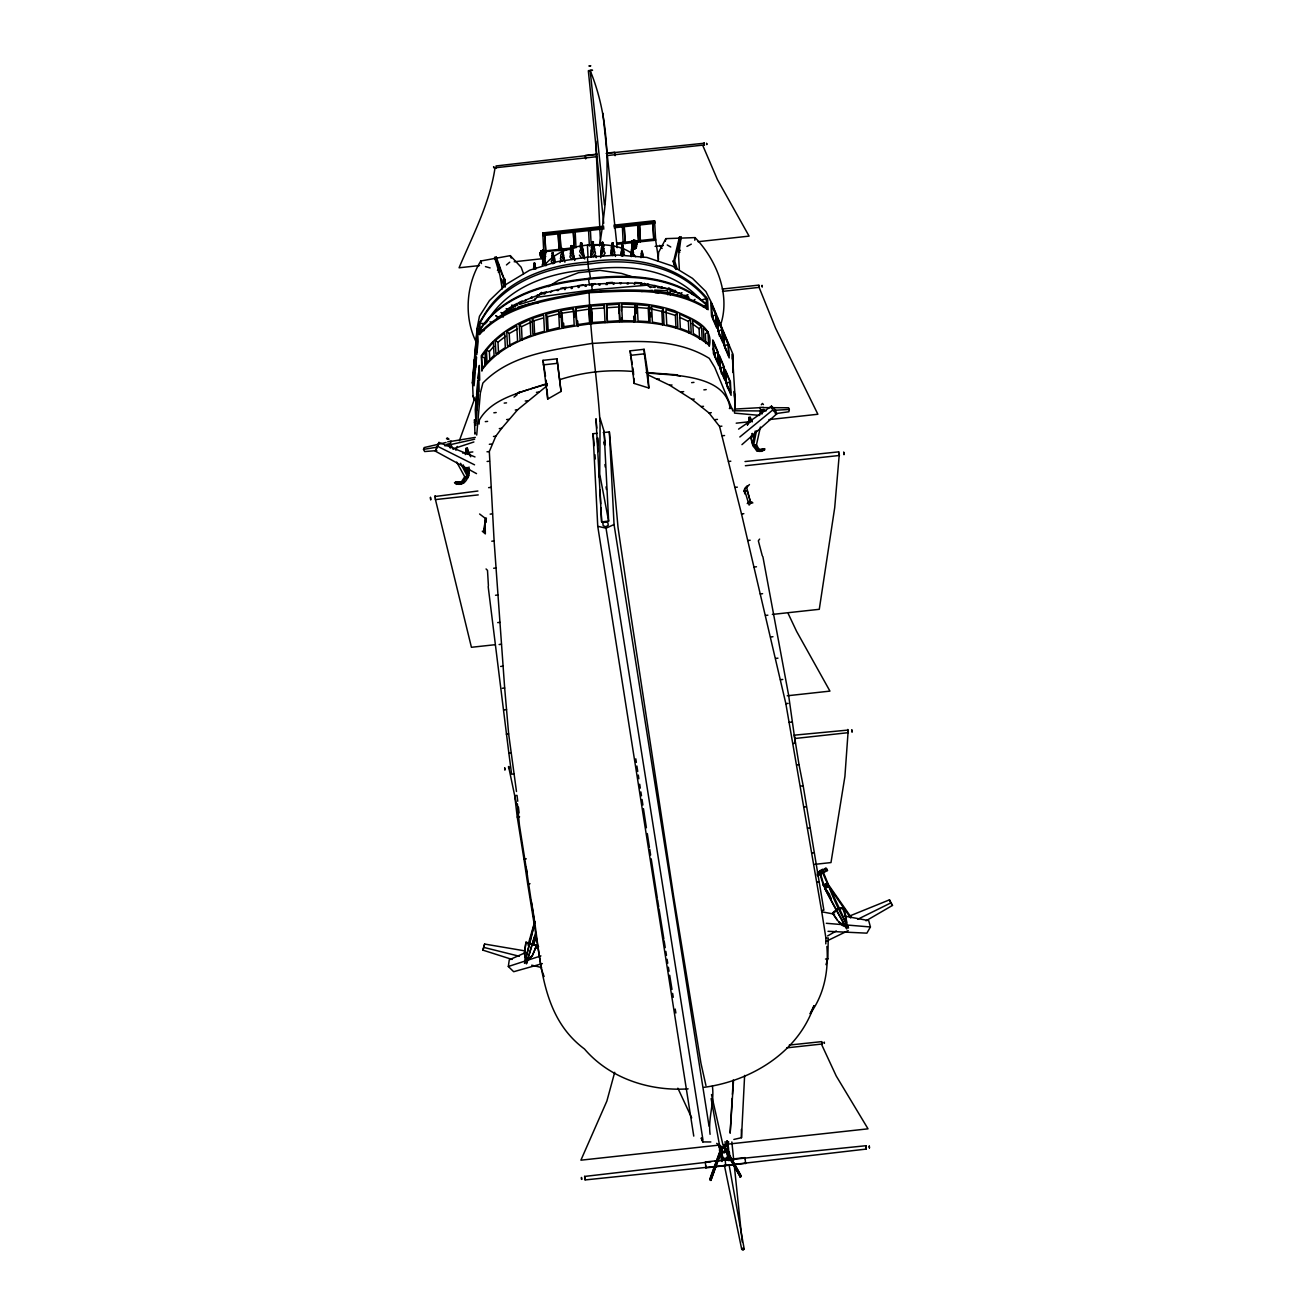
<?xml version="1.0" encoding="UTF-8"?>
<svg xmlns="http://www.w3.org/2000/svg" width="1316" height="1316" viewBox="0 0 1316 1316"><rect width="100%" height="100%" fill="white"/><g stroke="black" fill="none" stroke-linecap="round" stroke-linejoin="round"><path stroke-width="1.5" d="M712.384 1086.045C714.637 1102.413 707.909 1118.09 710.081 1134.326M544.511 257.739L542.537 261.061L545.087 264.796M634.328 246.701L634.608 248.905L634.805 247.869M464.005 481.936L455.747 481.903L461.505 483.285L464.005 481.936L456.537 484.354L455.517 482.446M761.619 449.809L756.519 450.598L761.619 449.875C768.133 450.582 763.428 448.378 756.519 450.006M825.806 943.885L825.922 938.193L821.546 910.442L785.849 703.649L741.517 513.947L719.556 426.417L708.962 412.928L691.936 399.34L669.696 385.243L647.966 374.863L647.85 373.431M825.971 964.644L827.846 958.805L828.241 937.93L825.922 938.193M826.892 946.434C828.669 970.254 824.523 994.09 810.097 1013.748L814.012 1005.654C798.384 1052.487 751.025 1081.094 703.945 1087.329M479.09 424.081L479.386 419.952C489.453 402.285 510.608 395.376 529.016 389.421M545.153 256.604L545.614 252.113C542.932 246.24 545.071 264.335 544.676 250.895L542.702 250.534L540.432 252.721C537.208 256.456 546.354 260.223 541.83 258.446L541.452 255.847L543.179 258.512L543.195 256.998M635.579 245.714L632.634 245.895L632.157 247.392L634.148 245.237C638.457 248.987 634.312 233.014 635.661 245.763L636.204 248.148L634.526 248.691L636.204 248.148M543.311 258.841L545.498 256.604L542.965 255.189L541.468 256.094M634.493 248.889C631.713 247.589 636.056 250.221 636.664 246.651L635.825 245.549M435.086 496.494L477.905 491.016M595.951 154.515L496.033 165.964L496.264 168.037M508.618 766.685L516.563 804.57M597.086 154.169L585.324 155.453L585.702 158.923M606.873 153.1L614.704 152.245L615.082 155.716M759.102 287.299L758.904 285.111L722.32 289.026M839.345 455.484L838.835 452.26M822.039 1044.098L821.727 1041.63L789.287 1045.068M821.727 1042.108L822.039 1044.016M847.767 730.1L794.634 735.134M848.178 732.699L847.767 729.475M733.851 1139.442L741.484 1137.715L744.626 1075.419M544.396 255.929C545.071 258.561 540.185 259.17 541.715 256.242L544.446 255.946L545.104 257.492L545.021 253.511L543.311 254.333M544.808 257.788L545.104 253.56M636.27 247.474L633.292 248.658M732.157 1098.416L730.15 1133.191L733.505 1080.683M732.403 1094.32L733.226 1079.992M658.066 260.765L658.674 252.228L665.863 238.64L695.062 237.604C716.595 259.943 731.17 295.541 720.197 325.99M636.335 246.651L636.681 242.16L635.973 247.721M472.428 383.565L472.543 382.232L473.102 396.84L474.566 400.212M734.937 409.983L734.838 393.714L734.542 397.235M735.15 409.391L734.262 391.28L734.476 396.05M472.362 382.331L477.083 328.293L479.468 316.268L489.486 300.541L506.578 284.091L529.657 270.208L557.244 261.687L587.397 257.114L617.911 255.057L646.847 257.41L672.328 265.996L692.496 278.367L705.886 291.543L711.495 302.696L732.815 353.889L732.354 359.087M476.112 340.992L477.445 328.013L478.136 341.535L476.803 354.53L476.277 340.877M476.853 352.03L477.198 330.448M476.573 357.13L475.438 370.158L474.747 356.62L475.882 343.591L475.487 367.674L474.928 356.504M478.185 378.284L479.09 367.855L478.695 391.938L478.185 378.284L479.337 365.42L479.715 380.209M477.724 383.499L477.379 405.081M474.994 434.247L475.109 432.948M478.465 394.537L477.33 407.582L476.639 394.043L477.774 381.015L478.284 394.668M476.705 435.07L480.356 393.04L482.857 383.088C510.69 354.136 554.118 349.743 591.756 343.46C630.808 341.222 674.532 336.797 709.275 358.363L714.769 367.46L732.946 411.069M469.022 466.999L468.496 475.471A30.729 11.252 78.3 0 0 469.417 469.022M694.782 240.219L695.062 237.604M607.4 322.453L606.594 305.016L619.227 304.161L618.75 313.422M621.432 310.56L621.563 304.111L634.805 304.539L635.628 320.956L622.402 320.578L621.563 304.111M465.288 454.596L466.144 450.154M542.356 963.625L513.684 971.718L508.321 966.503L509.276 959.841L525.791 952.488M747.389 424.986L750.038 418.06L752.226 421.663M747.57 424.887L749.462 419.195M846.862 922.861C844.757 914.011 845.859 900.078 832.617 912.975C834.097 916.413 844.74 931.333 846.78 924.934M846.55 927.155L846.27 918.272L842.47 907.711M544.446 256.587L544.643 255.501M634.822 248.198L635.579 245.977L632.897 246.289L632.535 247.737M599.471 245.977C609.127 188.32 612.878 125.596 590.144 70.521L604.472 204.983M466.374 471.375L467.065 467.394M485.571 519.507L483.762 529.476L484.93 530.364M485.834 519.557L484.074 532.223M753.673 444.956L753.459 446.124A30.729 10.314 85.8 0 0 763.642 448.723L758.559 450.253L753.673 444.956L756.437 444.89L758.97 449.167L761.767 450.483M752.62 444.824L754.2 446.404L752.62 444.824L755.203 431.056M677.822 247.556L678.513 243.937M678.859 242.144L679.451 237.143L681.129 237.077L678.595 255.798L679.352 269.583M678.266 249.563L678.99 245.747M679.73 241.93L680.454 238.13M753.377 446.502L756.437 430.99M759.891 413.537L760.648 409.671L759.628 407.434L763.247 407.351M476.524 473.628L435.448 451.207L438.968 442.439L474.994 456.948M435.448 451.207L438.968 442.439M759.118 407.713L734.246 409.111L734.542 413.109L759.677 415.412M614.704 1072.31L606.873 1101.064L580.899 1160.186L719.375 1145.068M761.931 414.046L762.556 410.954L766.389 410.74M763 407.615L788.58 407.779L789.337 409.44L788.876 411.76L775.239 413.685M465.272 453L466.571 449.019L470.519 455.221M665.304 241.272L665.863 238.64M756.091 446.437L760.401 427.042M756.174 446.058L756.437 444.89M534.888 921.43L524.525 963.378A48.199 2.007 -75.7 0 0 534.954 921.71M536.714 945.447L525.939 942.272L536.714 945.447L532.338 955.613L526.285 962.128L524.426 953.409L525.906 942.453L524.459 953.278L525.61 959.989M533.786 944.641L535.25 938.9M533.654 944.756L536.138 934.936M634.805 321.647L634.805 304.539M512.105 959.446L482.923 950.152L483.679 947.372L519.31 956.255M483.86 946.829L484.617 944.049L525.051 950.909M535.628 268.184L534.312 262.92L535.234 265.898M533.408 269.435L535.119 265.256M544.396 260.864C540.662 255.337 545.729 257.903 544.857 263.611M542.653 261.868L543.541 264.335M542.192 265.125L542.537 263.858M554.859 262.772C556.24 257.13 549.233 248.115 553.822 256.735M551.914 256.028L554.645 261.325M551.799 257.903L554.414 263.282M551.651 260.239L551.24 261.703L552.95 263.858M564.893 262.147L561.817 248.329L561.126 249.908L563.297 253.083M561.225 250.583L563.725 255.419M561.126 252.277L564.235 258.331M560.994 254.416L560.616 255.765L563.988 260.568M560.83 257.081L560.369 258.759L562.31 261.21M560.04 262.509L560.632 260.42M574.648 259.614L571.473 245.615L570.716 247.326L573.102 250.797M570.585 252.228L570.173 253.692L574.812 260.469M570.404 255.139L569.894 256.965L572.016 259.63M584.304 256.604L581.113 242.753L580.29 244.611L582.889 248.395M580.29 247.441L584.584 258.018M580.142 249.974L579.698 251.57L584.765 258.972M636.763 313.553L637.207 304.687L649.298 305.657L650.104 321.696L638.046 321.038L637.207 304.687M679.451 237.143L673.529 261.687A1230.855 343.854 88 0 1 675.98 269.484M677.016 268.448A1212.48 338.722 88 0 0 674.615 260.782L681.129 237.077M482.923 950.152L484.617 944.049M534.724 263.052L533.687 266.062L535.826 269.171M534.938 264.22L533.556 267.559L534.526 268.793M543.459 259.17L543.853 257.854M544.709 262.608L543.393 260.568L544.018 258.857M552.736 254.761L553.115 252.754M562.491 257.574L563.478 254.136M572.213 245.845L570.404 251.093L574.105 256.505M571.868 250.254L572.559 247.869M572.016 252.656L572.871 249.678M581.425 245.714L581.919 242.999M582.297 252.376L583.087 249.662M527.979 945.085L534.674 921.907M526.285 962.128L532.388 955.482L536.764 945.266M500.935 312.484L501.922 313.175M534.954 935.561L526.4 963.888A48.199 2.533 -73.4 0 1 535.53 933.241M516.481 791.508L508.65 733.917L504.67 688.021L494.109 540.958L489.322 451.553L495.803 436.205L501.643 428.358L517.616 409.769L546.847 385.901L546.124 380.159M820.51 872.261L820.855 871.225M436.83 450.598L424.657 451.536L423.522 449.398L424.13 447.572L446.042 442.489M453.115 448.937L450.319 443.558L451.141 441.123L447.736 441.798M468.677 475.833L467.46 477.708L468.677 475.833L463.133 464.877M543.722 258.495L544.676 258.495L545.367 255.534L542.982 254.103L544.577 254.449M535.201 298.255L534.79 299.834L519.787 304.325M662.59 287.727L661.816 286.756L661.389 288.007M474.254 399.719L459.333 440.778M655.697 286.362L654.907 285.391L654.48 286.625M722.5 1148.358L710.87 1180.436L709.752 1179.251L721.382 1147.174M709.867 1179.843L721.497 1147.766M710.87 1180.436L722.385 1147.766M761.29 404.752L762.441 403.453L763.445 404.555M455.83 450.187L457.228 446.42M633.72 283.762L635.135 283.121L634.69 284.289M542.998 254.268L540.991 255.995L541.073 252.409L542.85 251.817M543.409 255.37L545.054 254.613L545.877 251.965L542.883 251.109L540.415 252.327M543.442 256.39L545.449 254.399L544.61 253.231L541.402 253.593M544.89 256.719L544.511 254.514M544.775 257.952L545.498 256.604M558.593 290.507L557.803 289.487L557.359 290.655M586.327 286.296L585.538 285.259L585.094 286.427M607.367 284.585L606.577 283.549L606.133 284.717M612.828 283.828L614.243 283.203L613.799 284.371M633.638 240.4L631.302 242.637L632.387 244.2M636.22 243.624L635.793 240.927L632.141 241.321L632.371 247.161M632.585 243.707L633.967 242.934L632.091 245.006M634.164 244.315L632.157 245.977M633.818 241.535L635.973 240.598L637.059 242.012L636.22 244.661M636.171 245.73L636.631 244.431L634.082 242.917L635.677 243.345M636.105 246.783L635.76 244.496L634.148 244.151M628.456 283.894L627.666 282.858L627.222 284.026M725.807 1144.838L722.977 1146.993L718.651 1145.611L718.914 1147.009L723.257 1148.375L725.692 1147.207L725.807 1144.838L727.041 1144.706L727.304 1146.088L726.07 1146.22M721.546 1152.29L724.129 1152.915L726.564 1151.747L728.176 1150.612L727.913 1149.23L723.849 1151.516L719.523 1150.135L719.786 1151.533L721.02 1151.401M467.328 476.228L462.41 482.594L455.632 482.347A30.729 13.308 81.7 0 0 467.871 477.297L467.328 476.228L464.729 476.737L460.699 482.939L456.981 483.416M532.371 297.877L531.582 296.791L531.138 297.926M648.936 322.387L648.229 308.355L649.298 305.657M651.601 306.151L650.532 308.832L661.849 311.415L663.264 308.832L651.601 306.151L652.407 322.107L664.054 324.262L663.264 308.832M727.074 1149.822L727.913 1147.667M728.291 1154.198L729.278 1151.714L729.952 1160.679M727.962 1156.55L725.297 1158.557L721.217 1157.274L721.464 1158.59L725.544 1159.857L729.13 1156.419L729.377 1157.718L728.209 1157.85M741.714 1249.295L742.882 1248.111L744.198 1249.016L743.03 1250.2L741.714 1249.295L724.359 1165.153M634.888 248.51L636.039 247.655M455.747 481.903L455.435 483.482L456.981 483.581M675.75 291.05L675.092 290.326L674.598 291.461M591.756 243.361L593.384 241.733L591.41 247.474M591.114 256.916L594.848 249.925L594.552 248.411M601.412 251.751L601.412 247.704L603.452 243.756L602.481 242.226L601.593 248.856M601.593 245.615L603.221 242.457M600.557 257.656L604.291 248.559M611.693 244.381L613.075 243.016L611.397 247.836M610.937 253.231L613.881 247.572L612.401 242.802M611.331 255.403L614.292 249.892L611.808 245.056M621.662 246.339L622.863 245.138L621.415 252.606M621.547 247.671L622.863 245.138M621.004 254.087L623.587 249.119L622.271 244.957M621.349 255.978L623.949 251.159L622.6 248.691M633.226 248.132C630.38 246.47 631.993 252.754 631.4 254.153M631.532 249.925L632.651 247.737L631.4 251.356M631.055 255.419L633.259 251.159L632.141 247.589M641.287 254.317L641.912 251.175L641.287 256.636M641.385 253.116L642.323 251.307M641.155 255.814L642.636 252.985L641.912 251.175M641.007 257.689L642.833 254.153L641.583 251.718M534.428 300.295L537.553 296.692M543.788 257.492L541.83 258.446M584.649 1176.537L584.863 1177.294M585.077 1179.679L585.011 1178.642M745.678 1163.328L705.886 1167.868L705.87 1165.844M705.886 1167.868L705.343 1161.979L745.037 1157.636L745.58 1163.541M866.191 1147.93C866.471 1152.174 865.402 1143.094 866.043 1146.581M504.62 286.181A1230.855 217.634 79.7 0 1 504.554 280.144L496.296 257.146L494.602 257.459L499.948 275.307L502.268 288.911M523.554 273.761L521.152 267.247L510.279 255.633L480.817 260.996C465.798 284.947 463.627 318.554 477.017 343.624M844.576 916.084L868.692 920.608L870.419 926.974L866.866 933.159L828.011 931.317M762.293 555.829L758.345 540.81L759.612 539.083M486.772 322.223C507.071 286.51 549.841 272.412 588.614 269.78C627.781 263.661 673.183 268.892 700.935 300.147L706.248 298.65C677.74 264.483 629.492 257.377 587.742 264.22C545.696 266.622 500.014 283.845 479.83 323.374L485.834 323.637M534.79 263.381L533.786 264.861L535.497 267.362M553.181 253.231L551.799 255.288L554.184 258.775M572.312 246.421L570.568 249.004L573.546 253.33M582.017 243.641L580.142 246.437L583.383 251.175M593.384 241.733L591.608 245.187L591.41 251.882M593.171 256.801L595.457 253.379L595.095 251.488M603.024 256.242L605.13 253.116L603.024 249.283M613.075 243.016L611.562 245.911L611.414 251.553M612.878 255.699L614.819 252.82L614.506 251.224M622.698 256.242L624.129 252.31M632.42 254.646L633.572 252.919L631.696 247.852M642.126 257.048L643.096 255.6L641.534 251.389M446.486 438.754L447.259 437.866L449.003 439.149M447.736 439.33L447.473 439.215M675.996 328.128L675.355 315.396L677.131 312.961L665.995 309.523L666.768 324.789L677.872 327.519L677.131 312.961M480.126 329.082C503.403 293.468 548.805 282.66 588.466 278.416C628.604 273.843 675.322 274.962 706.528 304.358M481.524 356.751L485.028 352.046L485.653 364.236L482.117 368.414L481.524 356.751L484.568 357.853L484.962 365.634M486.426 350.188L493.385 342.028L494.059 355.287L487.052 362.591L486.426 350.188L489.371 351.536L489.815 360.387M747.241 503.617L750.054 500.393L747.258 490.934L743.672 491.312M693.746 300.443L694.996 299.406M489.371 351.536L493.862 346.322M823.75 869.465L825.938 867.902L827.468 870.534L817.598 875.798M539.363 294.768L541.6 292.349M744.576 488.614L747.307 485.703M749.462 484.518L744.478 489.848L749.1 505.081L751.847 501.824L749.511 502.07L750.219 501.314L746.55 487.002M545.696 263.891C559.185 248.231 581.935 244.003 601.609 244.694M688.959 332.932L688.367 321.384L690.505 319.179L679.632 314.047L680.356 328.424L691.196 332.635L690.505 319.179M480.291 332.422C507.992 303.19 551.42 298.222 589.124 291.527C628.275 289.701 672.081 285.835 706.708 307.697M541.534 254.876L541.238 253.61L540.794 254.893C543.656 260.568 539.099 242.736 541.748 255.962M541.106 255.995L542.916 258.627L514.211 261.769M632.091 241.354L632.914 246.01M635.677 242.16L636.714 243.296M635.644 243.378L636.615 244.348M763.165 449.99L764.81 448.69A30.729 8.965 -88.7 0 1 758.839 450.335M741.122 1175.83L740.349 1177.211L741.122 1175.83L724.919 1146.795M741.944 444.644L776.687 413.948L775.519 410.033L771.505 406.134L738.589 429.131M818.009 873.166L819.621 872.097M673.529 261.687L674.615 260.765M506.446 264.944L509.703 262.197M739.822 436.978L772.656 410.049L771.505 406.134M699.619 339.248L699.076 328.638L701.51 326.697L692.677 320.265L693.335 333.524L702.135 339.1L701.51 326.697M497.07 318.061L517.501 304.045M548.311 286.691L558.576 280.292L578.448 272.708L599.997 270.356L621.497 273.415L631.68 276.656M495.227 340.499L504.587 333.162L505.328 347.539L495.918 353.971L495.227 340.499L497.974 342.176L498.567 353.708M497.974 342.176L505.591 336.254M514.03 397.087L517.04 394.767M502.268 313.257L510.953 306.875M506.742 331.566L516.793 325.809L517.566 341.091L507.483 346.124L506.742 331.566L509.226 333.54L509.868 346.272M707.942 332.027L708.534 343.69L703.945 340.4L703.336 328.21L707.942 332.027L705.327 333.754L705.82 343.476M466.571 449.019L470.667 456.767M561.044 391.428L547.719 399.061L542.998 360.337L556.981 358.824L561.044 391.428L556.981 358.824M866.027 920.805L892.478 905.424L889.468 899.848L849.56 916.035M591.756 246.191L592.578 241.502M591.887 241.897L593.483 242.374M601.84 244.677L602.481 242.226M601.84 242.605L603.32 243.049M611.891 243.69L613.157 243.559M621.826 245.73L622.945 245.615M631.762 248.247L632.716 248.148M827.6 935.939L836.334 930.955M509.226 333.54L517.501 328.836M825.395 869.021L826.793 869.004L827.468 870.534M827.024 869.777L817.17 875.025L817.565 872.343L820.312 870.896M831.251 898.417L823.29 885.076L827.238 882.987L851.238 917.384M820.707 874.416L824.375 886.77L823.569 885.503L827.501 883.398A48.199 3.849 59.1 0 1 823.569 869.86M824.885 888.58L846.83 928.899A48.199 2.171 60.9 0 1 824.885 888.58L828.833 886.474L829.722 887.708L848.524 927.994A48.199 6.761 63 0 1 828.833 886.474M832.617 912.975L836.071 911.379M839.361 909.619L842.651 907.875M686.936 246.421L691.295 244.134M542.472 258.643L542.274 257.393M633.654 248.675L632.864 248M512.319 305.921L517.468 303.256M519.277 324.559L529.986 319.426L530.792 335.383L520.067 339.989L519.277 324.559L521.465 326.73L522.139 340.235M857.67 919.308L890.784 902.924L892.478 905.424M826.333 941.253L848.211 930.626M519.047 302.483L522.222 300.969M519.096 303.272C554.052 285.654 594.635 282.759 633.16 283.137M521.465 326.73L531.845 321.795M713.19 319.689L712.992 315.972L715.707 314.721L711.594 304.851L712.17 316.021L716.282 325.891L715.707 314.721M718.388 331.139L721.892 329.543L717.763 319.656L718.339 330.826L722.451 340.712L721.892 329.543M724.672 345.894L728.061 344.348L723.948 334.478L724.507 345.647L728.62 355.517L728.061 344.348M715.082 357.113L714.884 353.395L717.615 352.145L713.486 342.275L714.062 353.428L718.174 363.315L717.615 352.145M720.28 368.562L723.784 366.95L719.671 357.08L720.23 368.25L724.343 378.12L723.784 366.95M726.58 383.318L729.952 381.772L725.84 371.885L726.399 383.055L730.512 392.941L729.952 381.772M597.135 433.277L593.055 433.721L597.744 526.285L606.034 528.177L614.046 524.508L609.357 431.944L603.238 432.602M635.579 240.614L634.115 240.351M635.973 240.598L634.559 241.239M703.057 306.71L706.577 305.147C675.355 275.751 628.637 274.633 588.499 279.206C548.838 283.434 503.436 294.258 480.159 329.872L484.189 330.612M534.954 948.392L538.622 946.747M545.893 252.113L542.669 250.155L540.119 252.606L541.205 254.004M542.932 250.303L544.808 250.698L540.728 251.159L542.439 251.307M541.139 252.343L543.294 251.57M543.492 257.41L544.775 256.686M631.894 241.042L633.835 240.203L633.539 241.535L632.009 241.256L632.848 246.076M635.743 242.095L632.322 242.473L632.651 245.056M634.657 247.441L636.039 246.849M564.153 288.681L565.386 288.549L564.942 289.717M591.937 284.75L593.171 284.618L592.726 285.786M515.576 308.01L502.975 313.455L503.156 317.156M507.647 308.997L517.846 304.917M560.254 379.485C584.304 371.852 608.239 369.368 633.374 371.507L633.621 374.945M530.957 388.812L547.275 383.959M532.092 318.456L543.623 314.902L544.446 331.27L532.914 334.494L532.092 318.456L533.967 320.824L534.674 334.873M525.479 300.838L525.906 299.735L524.821 300.657M452.951 448.871L473.892 441.979M508.321 966.503L540.909 955.893M519.014 392.596L546.683 383.68M519.096 303.651L519.54 302.565L518.455 303.453M533.967 320.824L543.327 317.962M539.922 293.715L546.502 291.807M517.879 307.171L530.595 303.601M558.609 310.971L559.448 327.454L546.749 330.645L545.926 314.244L558.609 310.971L559.974 317.271M545.926 314.244L547.472 316.745L559.793 313.619M498.221 271.984L499.521 271.672M588.844 70.603L589.009 70.735M681.195 293.6L681.968 292.711M444.907 445.861L474.665 439.215M446.914 444.232L450.319 443.558M457.754 483.795L464.137 482.511M497.432 270.323L498.813 270.06M821.612 870.616L823.01 870.353M494.619 258.216L496.296 257.146M823.29 885.076L828.554 886.046L850.63 917.992M450.023 441.567L475.29 437.389M423.522 449.398L437.126 447.144M573.348 308.635L574.187 325.118L561.718 327.01L560.879 310.527L573.348 308.635L574.45 316.843M575.668 308.289L588.713 306.315L589.552 322.798L576.507 324.772L575.668 308.289L577.214 325.644M560.698 288.27L566.423 287.414M577.889 285.704L583.613 284.848M560.879 310.527L562.08 313.175L574.171 311.349M576.474 311.004L589.157 309.096L589.897 323.736M454.958 482.511L454.514 482.577A30.729 11.992 75.9 0 0 464.17 480.62M537.504 297.169L592.299 289.882L647.225 285.177M589.798 65.866C586.689 66.326 593.023 65.504 589.93 65.965M588.696 70.62L592.562 70.274L590.242 70.422M584.715 1176.422L710.969 1161.781M715.032 1161.304L723.175 1160.35M584.88 1178.922L585.044 1179.942L725.692 1165.384L866.208 1149.082M596.79 156.686L495.03 167.806C489.832 203.207 472.822 235.202 459.07 267.79L479.485 265.569M606.972 155.584L702.629 145.138L717.45 179.634L749.084 236.123L698.023 241.7M576.211 247.507L543.705 251.043L542.784 232.932L603.731 226.286M613.898 225.168L654.545 220.726L654.809 223.342M603.797 227.536L542.85 234.182L543.064 235.548L604.011 228.885M613.963 226.418L654.595 221.976M614.177 227.783L652.785 223.572M633.95 240.631L634.115 245.401M594.503 245.5L600.59 244.842L595.753 141.157M616.842 243.065L655.45 238.854L658.559 259.367M542.439 258.15L540.465 252.672L541.205 257.114M543.557 251.718L572.213 249.201M616.908 244.315L633.16 242.539M637.224 242.095L655.664 240.203L654.545 220.726M545.416 253.264L542.751 251.652M545.334 254.399L542.899 252.886M544.66 255.748L542.932 255.353L542.669 250.599M636.549 245.582L635.694 244.628M655.138 246.388L663.313 245.5M599.471 291.576L603.501 291.149M532.914 303.338L538.409 302.746M641.402 291.494L652.391 290.293M722.517 291.379L759.102 287.381L775.585 328.227L817.878 414.26L768.873 419.607M630.134 350.829L644.116 349.299L647.867 373.07L648.837 388.023L634.197 383.433L630.134 350.829L632.206 363.989M543.212 364.877L557.194 363.348M630.364 355.353L644.346 353.839L644.116 349.299M518.932 392.135L521.268 391.872L516.217 393.879M677.296 375.323L647.308 373.037M680.24 375.965L674.894 375.109C696.164 377.643 726.284 382.726 730.084 408.075M536.451 392.332L538.787 392.086M656.98 379.173L659.316 378.926M504.192 403.107L506.528 402.861M691.624 382.643L693.96 382.38M525.249 401.018L527.584 400.771M669.696 385.243L672.032 384.996M515.28 410.016L517.616 409.769M681.359 391.888L683.678 391.642M493.845 412.796L496.181 412.533M703.863 389.865L706.199 389.602M485.291 421.63L487.627 421.383M506.594 419.574L508.93 419.327M691.936 399.34L694.272 399.093M499.307 428.605L501.643 428.358M701.181 406.562L703.517 406.315M729.36 408.519L731.68 408.273M493.484 436.468L495.803 436.205M708.962 412.928L711.298 412.681M489.338 444.298L491.674 444.035M715.147 419.639L717.467 419.393M462.607 453.049L472.822 451.931M736.203 423.176L748.459 421.844M486.986 451.799L489.322 451.553M719.556 426.417L721.892 426.154M487.117 461.455L489.453 461.209M722.221 435.793L724.557 435.53M488.614 487.644L490.934 487.397M728.488 461.455L730.808 461.209M478.234 494.898L435.415 499.587L435.201 497.941M745.382 465.732L839.18 455.5L834.706 507.696L819.276 609.308L772.36 614.424M490.144 514.145L492.48 513.882M735.019 487.413L737.338 487.15M486.443 518.109L485.571 518.208L486.18 522.139M484.633 530.99L482.314 531.253L485.341 533.885L485.078 518.175L479.616 513.997M750.548 503.14L752.884 502.876M596.79 428.128L595.984 418.735L601.642 521.876L608.634 521.12L604.077 431.368L600.112 418.274L599.718 474.105L608.634 521.12M491.773 541.205L494.109 540.958M741.517 513.947L743.836 513.684M493.648 568.249L495.984 568.002M747.833 540.498L750.153 540.251M495.54 595.26L497.859 595.013M754.134 567.031L756.47 566.768M497.695 622.6L500.031 622.353M760.253 593.927L762.589 593.68M494.948 644.725L471.424 647.291L435.415 499.455M499.109 644.527L501.445 644.264M765.534 615.427L767.853 615.181M500.672 666.439L503.008 666.192M770.617 636.96L772.953 636.714M502.334 688.268L504.67 688.021M775.634 658.428L777.953 658.165M504.192 709.867L506.528 709.604M780.437 679.698L782.773 679.451M787.215 695.786L829.952 691.114L796.608 631.384L788.251 613.7M506.315 734.18L508.65 733.917M785.849 703.649L788.169 703.402M488.17 586.574L508.831 752.966L511.151 752.703M789.172 722.352L791.508 722.089M794.913 738.506L848.03 732.699L844.905 776.489L830.988 862.572L814.653 864.365M513.931 773.956L511.611 774.203L508.831 752.966M793.071 743.474L795.39 743.227L788.531 694.683L762.869 556.569M796.69 764.876L799.009 764.629L803.188 785.849L823.882 910.195L821.546 910.442M517.731 801.247L517.04 795.407L514.704 795.67L517.254 817.072L519.59 816.808M800.852 786.096L803.188 785.849M803.846 807.103L806.182 806.856M517.254 817.072L523.949 859.085L526.285 858.822M807.53 828.109L809.866 827.863M523.949 859.085L527.683 883.941L530.003 883.694M811.775 852.916L814.111 852.669M816.775 881.967L819.111 881.72M825.51 959.051L827.846 958.805M786.82 1047.849L821.414 1044.082L836.236 1076.011L868.017 1128.832L727.518 1144.18M606.166 153.413L704.159 143.23M745.02 461.538L838.884 451.849M595.145 283.582L589.387 284.782L588.466 278.416M606.742 282.776L612.532 282.381M606.66 307.796L618.898 306.957L619.639 321.614M605.097 321.647L591.871 322.535L591.032 306.052L604.258 305.164L605.047 322.601M688.136 1088.858C649.989 1091.425 609.769 1078.61 584.452 1048.967C537.422 1014.06 541.419 952.011 531.088 900.391M774.038 410.312L789.337 409.44M679.023 250.385L680.388 250.336M760.648 409.671L764.283 409.572M756.519 450.598L761.602 450.467M701.148 1138.225L702.876 1141.926L710.837 1141.959M724.787 1142.008L728.768 1142.025L722.977 1145.134L711.495 1094.55M735.019 410.789L762.556 410.954M678.595 252.113L679.911 252.162M621.234 306.908L634.082 307.302M655.154 287.464L650.055 286.674M654.726 290.046L667.64 290.82L667.854 294.833M655.121 292.629L658.822 292.843M664.366 293.172L668.051 293.402M634.838 282.463L641.715 282.907M634.871 283.253C653.657 283.943 672.163 289.158 688.778 297.893M645.959 372.51L677.214 374.846M636.45 307.418L648.229 308.355M826.316 923.289L870.419 926.974M667.459 288.582L657.375 287.53M603.633 244.842C615.148 245.467 627.321 248.346 635.743 256.702M541.123 250.928L542.669 251.208L542.455 250.353M635.99 240.746L633.851 240.351M542.801 252.047L544.528 250.912M551.684 291.346L550.598 292.399M822.484 911.939L834.541 914.192M681.178 293.419L670.009 291.149L670.206 294.965M670.42 293.731L681.573 296.001M531.697 965.187L541.633 967.54M485.456 266.605L490.111 267.921M561.307 249.218L562.491 248.527M542.899 257.952L543.393 260.568M533.983 263.48L535.036 264.73M664.366 312.024L675.355 315.396M692.134 294.225L695.967 295.541M846.468 926.809L839.065 921.99M669.795 288.73L674.499 290.655M679.55 317.271L688.367 321.384M684.797 295.212L688.745 297.103M438.113 446.585L474.55 464.828M632.354 242.588L633.901 241.7M544.906 255.567L545.498 256.85M494.602 257.459L504.554 280.144M667.261 244.99L670.749 246.997M709.752 1179.251L710.755 1179.843M644.33 283.302L650.68 287.612M491.394 322.404L490.013 321.795M691.969 323.506L699.076 328.638M716.677 1143.341L719.556 1145.512L711.134 1098.613M772.656 410.049L776.687 413.948M486.065 568.956L487.496 570.387L488.417 585.735M632.272 248.411C634.263 250.797 629.459 253.593 631.252 256.653M622.419 245.911L623.29 247.49L621.234 251.455L621.234 255.534M622.863 253.05L624.623 255.156M612.565 243.888L613.552 245.697L611.2 250.237L611.2 254.893M602.679 243.411L603.748 245.368L601.182 250.32L601.198 255.37M592.792 242.786L593.96 244.924L591.164 250.32L591.164 255.847M580.422 243.164L582.495 246.191M579.402 255.139L581.705 258.051M570.831 245.993L572.74 248.757M561.225 248.675L562.968 251.224M551.996 252.869L553.526 255.107M542.834 257.558L544.133 259.466M837.305 920.048L832.781 913.123M659.678 245.335L662.08 248.477M635.628 245.993L636.352 247.326M631.647 242.72L632.568 244.019M538.902 295.245L537.339 294.883L537.487 295.787M633.983 248.017L633.045 246.865M542.06 257.097L541.764 256.225M827.501 883.398L828.389 884.632L822.829 871.028M826.547 890.077L829.82 895.094M581.113 242.753L582.182 244.414M571.473 245.615L572.444 247.145M561.817 248.329L562.705 249.727M552.523 252.573L553.296 253.791M543.278 257.294L543.936 258.347M534.312 262.92L534.872 263.792M727.123 1145.2L728.455 1147.437L729.13 1156.419M728.192 1150.793L729.525 1153.03M725.034 1147.388L741.237 1176.422M724.014 1147.585L740.234 1176.619M724.129 1148.177L740.349 1177.211M464.729 476.737L465.321 477.807M750.745 419.064L752.045 421.679M456.701 462.097L465.502 478.169M448.789 445.219L450.302 448.082M460.6 463.298L468.068 477.659M641.468 253.643L642.224 255.222M631.631 250.55L633.967 255.107M631.532 252.162L632.651 254.531M612.894 249.283L611.808 243.147M601.938 243.197L602.761 244.957M591.986 242.539L594.355 247.145L590.868 253.889L590.868 257.344M591.887 244.167L593.023 246.569M677.872 1088.184L691.673 1117.843M475.783 424.295L474.434 419.639L474.944 433.063M474.385 422.156L475.849 425.479M473.053 395.655L474.5 399.028M889.468 899.848L890.784 902.924M711.611 312.682L712.992 315.972M717.878 327.487L719.556 336.353M723.438 340.614L725.725 349.25M712.795 348.46L714.884 353.395M719.079 363.249L721.168 368.184L721.448 373.76M726.037 379.666L727.715 388.533M510.279 255.633L511.217 258.101M701.461 1138.159L702.876 1141.926M544.117 976.538L541.468 969.25L527.683 883.941M498.254 263.628L499.981 268.744M496.165 260.107L499.208 269.122M754.249 439.939L752.341 433.375M705.952 1085.585L700.967 1063.312L673.644 896.41L630.167 610.542L618.026 527.436L609.357 431.944M480.817 260.996L481.459 263.513M750.942 436.221L752.686 444.446A30.729 8.176 89.1 0 1 750.712 436.846M542.669 250.303L542.883 251.109M435.267 496.609L435.086 495.737L435.218 497.941M721.892 1153.129L723.126 1159.133M643.228 256.423L643.425 257.426M615.082 254.465L615.46 256.456M603.896 246.289L600.902 253.577L600.918 256.735M595.77 255.337L596.23 257.706M720.28 1145.43L720.543 1146.828M722.747 1157.109L723.01 1158.425M726.679 1149.361L726.942 1150.743M722.369 1157.159L722.632 1158.458M719.885 1145.479L720.148 1146.861M468.282 453.642L467.246 447.818A30.729 11.252 78.3 0 1 468.315 452.901M726.876 1152.586L728.324 1160.613M729.048 1164.644L744.198 1249.016M702.974 1140.001L606.034 528.177M466.9 453.921L466.144 448.032A30.729 14.081 79.2 0 1 467.147 453.132M745.037 1157.636L745.3 1159.166M725.692 1165.384L725.215 1160.12L865.895 1145.726L865.895 1146.878M501.478 279.008L502.153 282.94M672.624 993.366L673.266 997.265M675.207 1009.059L675.865 1012.991M668.38 967.211L669.038 971.224M669.68 975.238L671.982 989.385M794.222 734.904L799.009 764.629M614.046 524.508L709.061 1126.266M597.744 526.285L693.762 1136.103M664.136 940.808L665.238 947.668M665.83 951.369L666.472 955.317M667.097 959.265L667.738 963.197M657.605 899.947L658.724 906.938M659.036 908.895L663.856 939.081M744.182 489.963L744.807 493.895M622.534 226.862L622.32 225.513L623.159 242.374M632.799 367.74L633.391 371.507M590.571 230.366L590.358 229L591.213 245.862M588.729 230.563L588.515 229.198L589.371 246.059M589.075 269.467L590.358 277.577M591.328 283.664L592.282 289.734M588.614 269.78L587.38 257.114M591.032 306.052L592.2 317.123M575.355 232.027L575.125 230.662L575.98 247.523M604.077 431.368L605.179 444.759L604.57 440.844M603.781 442.176L604.192 444.759M604.916 464.532L605.311 467.098M606.034 486.871L606.446 489.453M597.579 441.617L598.188 445.515M542.784 232.932L542.998 234.297M544.067 254.235L545.893 265.783M542.998 360.337L545.498 376.195M647.291 833.554L649.43 847.29M657.326 898.186L651.206 858.822M636.895 766.011L637.734 771.423M638.293 775.058L638.852 778.727M639.691 784.237L640.283 788.103M640.892 791.952L641.484 795.818M642.043 799.486L642.899 804.981M643.458 808.649L646.386 827.78M649.742 849.281L650.614 855.005M644.346 353.839L648.837 388.023M635.809 758.822L636.352 762.408M526.153 867.26L534.263 921.216M527.371 875.551L519.458 825.264L517.369 803.829M543.08 255.682L543.146 257.393M508.914 768.528L508.601 766.521L508.683 768.363M518.422 807.086L519.113 812.926M584.88 1179.004L584.633 1176.389M602.843 113.242L617.188 247.704M599.964 421.202C597.25 377.84 589.913 335.037 589.124 291.527M731.844 1141.943L733.752 1160.317M734.18 1164.397L742.24 1241.975M588.334 70.735L603.699 223.292M593.055 433.721L594.19 445.598M546.716 384.469L546.847 385.901M839.23 454.036L839.378 455.632M847.751 729.985L847.866 731.334M758.904 285.473L758.987 286.411M594.964 454.727L595.309 458.955M727.452 1140.906L728.176 1150.612M727.337 1141.466L727.913 1149.23M727.008 1142.206L727.304 1146.088M726.745 1140.824L727.041 1144.706M721.365 1152.586L722.04 1161.551M720.806 1151.895L721.464 1158.59M719.095 1144.328L719.786 1151.533M633.851 378.35L634.197 383.433M547.719 399.061L547.078 389.339M732.946 356.307L733.045 372.576L732.37 353.856L734.772 392.53M706.182 297.432L706.758 308.882M661.849 311.415L662.524 324.904M650.746 312.83L650.943 316.811M633.67 316.202L633.983 322.338M625.232 243.526L624.162 225.299L625.018 242.177M621.794 317.88L621.991 321.548M619.227 304.161L620.066 320.643L607.433 321.482L606.594 305.016M592.216 323.489L591.476 308.849L604.307 307.96L604.258 305.164M597.809 437.932L598.089 443.624M597.398 438.064L598.089 451.651M598.796 465.7L599.405 477.741M600.014 489.766L600.721 503.814M600.935 507.828L601.642 521.876M587.43 245.154L588.038 257.163M574.269 247.211L573.283 230.859L574.138 247.721M560.879 248.675L559.909 232.323L560.764 249.185M563.626 323.127L563.824 326.796M562.08 313.175L562.82 327.816M547.472 316.745L548.196 331.106M479.764 322.157L480.34 333.606M474.467 361.719L474.122 383.301L473.563 372.132M476.918 410.296L476.359 399.126L476.014 420.725M577.691 321.038L577.954 326.533M750.712 421.383L750.301 417.007A30.729 11.12 88.1 0 0 750.433 422.206M749.298 422.962L749.133 417.04A30.729 8.176 89.1 0 0 749.182 422.222M741.352 1129.49L741.484 1137.715M621.761 245.253L621.563 250.287M672.937 260.831A1212.48 338.722 88 0 1 675.338 268.513M505.163 287.085A1212.48 214.376 79.7 0 1 505.081 279.173M503.452 287.398A1212.48 214.376 79.7 0 1 503.37 279.469M752.637 436.797A30.729 11.12 88.1 0 1 751.93 433.803M823.569 885.503A48.199 5.116 64.8 0 1 821.875 870.764M467.674 467.92A30.729 14.081 79.2 0 1 466.999 472.214M495.836 315.659L497.201 316.695L495.836 315.659M430.464 497.399L430.71 499.702L430.464 497.399M493.763 167.609L493.632 166.671L493.763 167.609M504.702 767.919L504.916 769.844L504.702 767.919M704.142 143.148L704.373 145.303L704.142 143.148M706.643 143.411L706.758 144.497L706.643 143.411M762.046 285.457L762.194 286.806L762.046 285.457M843.737 452.276L843.984 454.563L843.737 452.276M824.392 1043.308L824.244 1042.075L824.342 1043.275M851.863 730.002L852.061 731.926L851.863 730.002M474.517 359.235L473.382 372.264L474.073 385.785L475.208 372.757L474.517 359.235M476.408 396.642L475.273 409.671L475.964 423.209L477.099 410.181L476.408 396.642M481.459 355.567L481.87 371.112L482.166 369.599C507.4 336.699 552.194 329.033 590.769 323.802C630.249 320.38 675.782 318.719 708.584 344.874L709.291 346.289C714.522 324.855 689.058 317.962 674.582 310.708C657.079 304.851 638.754 302.631 620.346 302.894C571.72 305.427 511.414 311.119 481.459 355.567M825.346 884.73L824.606 888.152L828.554 886.046L827.238 882.987L825.346 884.73M647.472 284.371C647.406 287.036 650.548 283.154 647.472 284.371M640.744 283.647C640.662 286.312 643.82 282.496 640.744 283.647M571.078 287.628C570.996 290.277 574.187 286.608 571.078 287.628M578.02 286.575C577.921 289.224 581.129 285.556 578.02 286.575M598.961 284.289C598.879 286.937 602.07 283.269 598.961 284.289M620.033 282.874C619.951 285.523 623.142 281.871 620.033 282.874M543.903 293.073C543.804 295.722 547.012 292.136 543.903 293.073M668.215 288.352C668.117 290.852 671.176 286.97 668.215 288.352M506.347 308.767L507.729 309.688L506.347 308.767M511.842 305.263L513.224 306.135L511.842 305.263M581.475 1177.54L581.639 1179.383L581.475 1177.54M869.267 1146.121L869.432 1147.963L869.267 1146.121M686.771 295.343L687.807 294.899L686.771 295.343M484.601 314.211L478.728 323.868L479.271 334.675C506.94 304.572 550.993 299.456 589.19 292.711C628.851 290.82 673.298 286.987 708.123 309.688L707.58 298.88C679.303 263.365 630.298 254.991 587.643 262.114C548.542 264.878 506.035 279.091 484.601 314.211M605.13 521.63L602.81 523.192L603.221 525.758L605.936 526.778L608.255 525.216L607.86 522.633L605.13 521.63M711.545 303.667L710.837 302.516L711.528 316.054L716.858 328.309L716.167 314.771L711.545 303.667M713.437 341.091L712.746 339.939L713.42 353.478L718.75 365.733L718.059 352.195L713.437 341.091M722.336 329.592L717.187 317.255L717.878 330.777L723.027 343.131L722.336 329.592M728.505 344.397L723.372 332.06L724.047 345.598L729.196 357.936L728.505 344.397M724.228 367L719.095 354.662L719.77 368.2L724.919 380.538L724.228 367M730.413 381.821L725.264 369.467L725.955 383.005L731.087 395.359L730.413 381.821M652.966 223.539L652.752 222.19L653.822 240.417L652.966 223.539M639.592 225.003L639.379 223.638L640.448 241.864L639.592 225.003M637.75 225.201L637.536 223.852L638.605 242.078L637.75 225.201M558.28 233.886L558.066 232.521L559.135 250.747L558.28 233.886M544.906 235.35L544.692 233.985L545.762 252.211L544.906 235.35"/></g></svg>
